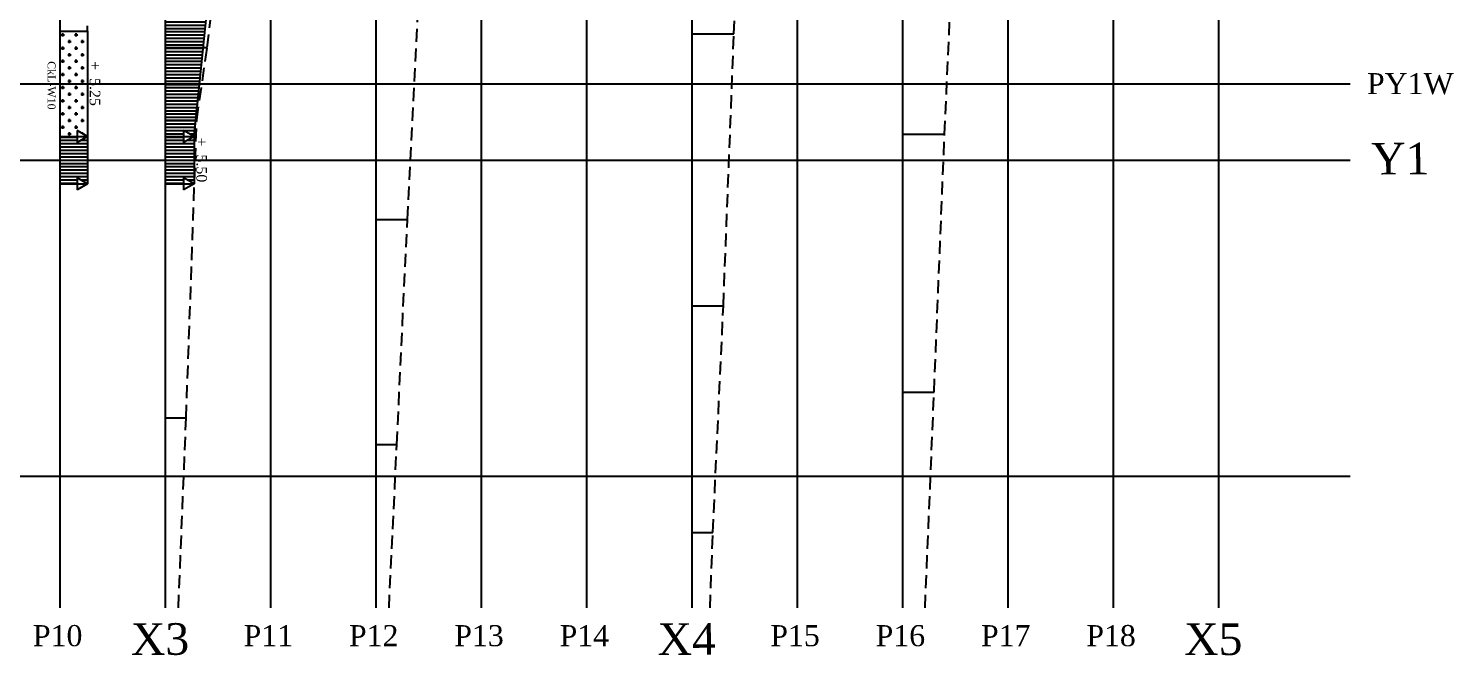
# Model space of a CAD drawing. Extents: x 15746 to 36625, y 87803 to 171760.
# Drawn here: x 16507.5 to 16778.1, y 88296 to 88415 of the extents above; entities that cross this region are included whole.
import ezdxf

# ---------------------------------------------------------------- set-up
doc = ezdxf.new("R2010")
doc.units = 0
doc.header["$LTSCALE"] = 5
doc.header["$MEASUREMENT"] = 0
doc.linetypes.add('DASHED', pattern=[0.75, 0.5, -0.25])
for name, color, linetype in [('CONTOUR', 254, 'Continuous'), ('Demarcation', 7, 'Continuous'), ('Hatch2', 254, 'Continuous'), ('text', 7, 'Continuous')]:
    doc.layers.add(name, color=color, linetype=linetype)
doc.styles.get("Standard").update_dxf_attribs({"font": 'TIMES.TTF', "height": 3})

msp = doc.modelspace()

# ---------------------------------------------------------------- hatches: boundary and pattern name
at = {"layer": 'Hatch2'}
h = msp.add_hatch(dxfattribs=at)
h.set_pattern_fill('ANSI31', color=253, scale=5, angle=135, style=0)
h.paths.add_polyline_path([(16549.592, 88573.49), (16533.476, 88573.49), (16533.476, 88563.49), (16548.784, 88563.49)])
h.paths.add_polyline_path([(16548.784, 88563.49), (16533.476, 88563.49), (16533.476, 88553.49), (16545.976, 88553.49), (16545.976, 88554.645), (16547.976, 88553.49)])
h.paths.add_polyline_path([(16547.976, 88553.49), (16545.976, 88552.336), (16545.976, 88553.49), (16533.476, 88553.49), (16533.476, 88548.99), (16547.976, 88548.99)])
h.paths.add_polyline_path([(16547.976, 88548.99), (16533.476, 88548.99), (16533.476, 88544.49), (16545.976, 88544.49), (16545.976, 88545.645), (16547.976, 88544.49)])
h.paths.add_polyline_path([(16547.976, 88544.49), (16545.976, 88543.336), (16545.976, 88544.49), (16533.476, 88544.49), (16533.476, 88534.49), (16547.366, 88534.49)])
h.paths.add_polyline_path([(16547.366, 88534.49), (16533.476, 88534.49), (16533.476, 88513.49), (16546.086, 88513.49)])
h.paths.add_polyline_path([(16546.086, 88513.49), (16533.476, 88513.49), (16533.476, 88503.49), (16543.476, 88503.49), (16543.476, 88504.645), (16545.476, 88503.49)])
h.paths.add_polyline_path([(16545.476, 88503.49), (16543.476, 88502.336), (16543.476, 88503.49), (16533.476, 88503.49), (16533.476, 88494.49), (16545.476, 88494.49)])
h.paths.add_polyline_path([(16545.476, 88494.49), (16533.476, 88494.49), (16533.476, 88485.49), (16543.476, 88485.49), (16543.476, 88486.645), (16545.476, 88485.49)])
h.paths.add_polyline_path([(16545.476, 88485.49), (16543.476, 88484.336), (16543.476, 88485.49), (16533.476, 88485.49), (16533.476, 88475.49), (16544.927, 88475.49)])
h.paths.add_polyline_path([(16544.927, 88475.49), (16533.476, 88475.49), (16533.476, 88454.49), (16543.775, 88454.49)])
h.paths.add_polyline_path([(16543.775, 88454.49), (16533.476, 88454.49), (16533.476, 88444.49), (16541.226, 88444.49), (16541.226, 88445.645), (16543.226, 88444.49)])
h.paths.add_polyline_path([(16543.226, 88444.49), (16541.226, 88443.336), (16541.226, 88444.49), (16533.476, 88444.49), (16533.476, 88439.99), (16543.226, 88439.99)])
h.paths.add_polyline_path([(16543.226, 88439.99), (16533.476, 88439.99), (16533.476, 88435.49), (16541.226, 88435.49), (16541.226, 88436.645), (16543.226, 88435.49)])
h.paths.add_polyline_path([(16543.226, 88435.49), (16541.226, 88434.336), (16541.226, 88435.49), (16533.476, 88435.49), (16533.476, 88425.49), (16542.189, 88425.49)])
h.paths.add_polyline_path([(16542.189, 88425.49), (16533.476, 88425.49), (16533.476, 88404.49), (16540.012, 88404.49)])
h.paths.add_polyline_path([(16540.012, 88404.49), (16533.476, 88404.49), (16533.476, 88394.49), (16536.976, 88394.49), (16536.976, 88395.645), (16538.976, 88394.49)])
h.paths.add_polyline_path([(16538.976, 88394.49), (16536.976, 88393.336), (16536.976, 88394.49), (16533.476, 88394.49), (16533.476, 88389.99), (16538.976, 88389.99)])
h.paths.add_polyline_path([(16538.976, 88389.99), (16533.476, 88389.99), (16533.476, 88385.49), (16536.976, 88385.49), (16536.976, 88386.645), (16538.976, 88385.49)])
h = msp.add_hatch(dxfattribs=at)
h.set_pattern_fill('CROSS', color=253, scale=5, style=0)
h.paths.add_polyline_path([(16513.476, 88404.49), (16518.726, 88404.49), (16518.726, 88414.458), (16513.476, 88414.458)])
h.paths.add_polyline_path([(16513.476, 88394.49), (16516.757, 88394.49), (16516.757, 88395.645), (16518.726, 88394.508), (16518.726, 88404.49), (16513.476, 88404.49)])
h = msp.add_hatch(dxfattribs=at)
h.set_pattern_fill('ANSI31', color=253, scale=5, angle=135, style=0)
h.paths.add_polyline_path([(16516.757, 88393.336), (16516.757, 88394.49), (16513.476, 88394.49), (16513.476, 88389.99), (16518.757, 88389.99), (16518.757, 88394.49)])
h.paths.add_polyline_path([(16516.757, 88386.645), (16518.757, 88385.49), (16518.757, 88389.99), (16513.476, 88389.99), (16513.476, 88385.49), (16516.757, 88385.49)])

# ---------------------------------------------------------------- linework, layer by layer
for p, q in [((16513.476, 88573.49), (16513.476, 88304.99)), ((16533.476, 88573.49), (16533.476, 88304.99)), ((16553.476, 88573.49), (16553.476, 88304.99)), ((16573.476, 88573.49), (16573.476, 88304.99)), ((16593.476, 88573.49), (16593.476, 88304.99)), ((16613.476, 88573.49), (16613.476, 88304.99)), ((16633.476, 88573.49), (16633.476, 88304.99)), ((16653.476, 88573.49), (16653.476, 88304.99)), ((16673.476, 88573.49), (16673.476, 88304.99)), ((16693.476, 88573.49), (16693.476, 88304.99)), ((16713.476, 88573.49), (16713.476, 88304.99)), ((16733.476, 88573.49), (16733.476, 88304.99)), ((16518.726, 88414.458), (16518.726, 88394.49)), ((16516.757, 88395.645), (16516.757, 88393.336)), ((16518.757, 88394.49), (16518.757, 88385.49)), ((16536.976, 88395.645), (16536.976, 88393.336)), ((16538.976, 88394.49), (16538.976, 88385.49)), ((16248.476, 88389.99), (16758.476, 88389.99)), ((16516.757, 88386.645), (16516.757, 88384.336)), ((16536.976, 88386.645), (16536.976, 88384.336)), ((16248.476, 88329.99), (16758.476, 88329.99))]:
    msp.add_line(p, q)
at = {"color": 7}
for p, q in [((16538.976, 88394.49), (16543.226, 88435.49)), ((16518.726, 88414.458), (16518.726, 88415.49)), ((16513.476, 88414.458), (16518.726, 88414.458)), ((16513.476, 88394.49), (16518.726, 88394.49)), ((16518.757, 88394.49), (16516.757, 88395.645)), ((16518.757, 88394.49), (16516.757, 88393.336)), ((16518.726, 88394.49), (16518.757, 88394.49)), ((16533.476, 88394.49), (16538.976, 88394.49)), ((16538.976, 88394.49), (16536.976, 88395.645)), ((16538.976, 88394.49), (16536.976, 88393.336)), ((16518.757, 88385.49), (16516.757, 88386.645)), ((16538.976, 88385.49), (16536.976, 88386.645)), ((16513.476, 88385.49), (16518.757, 88385.49)), ((16518.757, 88385.49), (16516.757, 88384.336)), ((16533.476, 88385.49), (16538.976, 88385.49)), ((16538.976, 88385.49), (16536.976, 88384.336))]:
    msp.add_line(p, q, dxfattribs=at)
at = {"color": 254}
msp.add_line((16248.476, 88404.49), (16758.476, 88404.49), dxfattribs=at)
at = {"layer": 'CONTOUR', "color": 253, "linetype": 'DASHED'}
for p, q in [((16641.476, 88413.965), (16643.476, 88450.438)), ((16681.476, 88394.948), (16683.476, 88439.578)), ((16541.476, 88411.349), (16543.476, 88428.463)), ((16579.476, 88378.732), (16581.476, 88417.207)), ((16639.476, 88362.324), (16641.476, 88413.965)), ((16539.476, 88397.605), (16541.476, 88411.349)), ((16537.476, 88341.045), (16539.476, 88397.605)), ((16679.476, 88345.976), (16681.476, 88394.948)), ((16577.476, 88336.011), (16579.476, 88378.732)), ((16637.476, 88319.316), (16639.476, 88362.324)), ((16677.77, 88304.99), (16679.476, 88345.976)), ((16536.007, 88304.99), (16537.476, 88341.045)), ((16575.993, 88304.99), (16577.476, 88336.011)), ((16636.939, 88304.99), (16637.476, 88319.316))]:
    msp.add_line(p, q, dxfattribs=at)
at = {"layer": 'CONTOUR', "color": 253}
for p, q in [((16633.476, 88413.965), (16641.476, 88413.965)), ((16533.476, 88411.349), (16541.476, 88411.349)), ((16533.476, 88397.605), (16539.476, 88397.605)), ((16673.476, 88394.948), (16681.476, 88394.948)), ((16573.476, 88378.732), (16579.476, 88378.732)), ((16633.476, 88362.324), (16639.476, 88362.324)), ((16673.476, 88345.976), (16679.476, 88345.976)), ((16533.476, 88341.045), (16537.476, 88341.045)), ((16573.476, 88336.011), (16577.476, 88336.011)), ((16633.476, 88319.316), (16637.476, 88319.316))]:
    msp.add_line(p, q, dxfattribs=at)

# ---------------------------------------------------------------- texts
at = {"color": 7, "char_height": 2, "width": 8.6968, "attachment_point": 1, "rotation": 270}
for s, insert in [('+  5.25', (16521.172, 88408.785)), ('+  5.50', (16541.422, 88394.285))]:
    msp.add_mtext(s, dxfattribs=dict(at, insert=insert))
at = {"layer": 'Demarcation', "attachment_point": 1}
for s, insert, char_height, width in [('PY1W', (16761.664, 88406.515), 4, 16.3076), ('X5', (16726.953, 88302.055), 6, 11.9196), ('P10', (16508.378, 88301.735), 4, 10.0378), ('P11', (16548.378, 88301.735), 4, 10.0378), ('P12', (16568.378, 88301.735), 4, 10.0378), ('P13', (16588.378, 88301.735), 4, 10.0378), ('P14', (16608.378, 88301.735), 4, 10.0378), ('P15', (16648.378, 88301.735), 4, 10.0378), ('P16', (16668.378, 88301.735), 4, 10.0378), ('P17', (16688.378, 88301.735), 4, 10.0378), ('P18', (16708.378, 88301.735), 4, 10.0378)]:
    msp.add_mtext(s, dxfattribs=dict(at, insert=insert, char_height=char_height, width=width))
at = {"layer": 'Demarcation', "char_height": 6, "width": 11.9196, "attachment_point": 1, "rotation": 0.32233}
for s, insert in [('Y1', (16762.435, 88393.251)), ('X3', (16526.953, 88302.055)), ('X4', (16626.953, 88302.055))]:
    msp.add_mtext(s, dxfattribs=dict(at, insert=insert))
at = {"layer": 'text', "insert": (16512.677, 88408.769), "char_height": 1.5, "width": 8.8334, "attachment_point": 1, "rotation": 270, "line_spacing_factor": 1.5}
msp.add_mtext('CkL-W10', dxfattribs=at)

doc.saveas('drawing.dxf')
